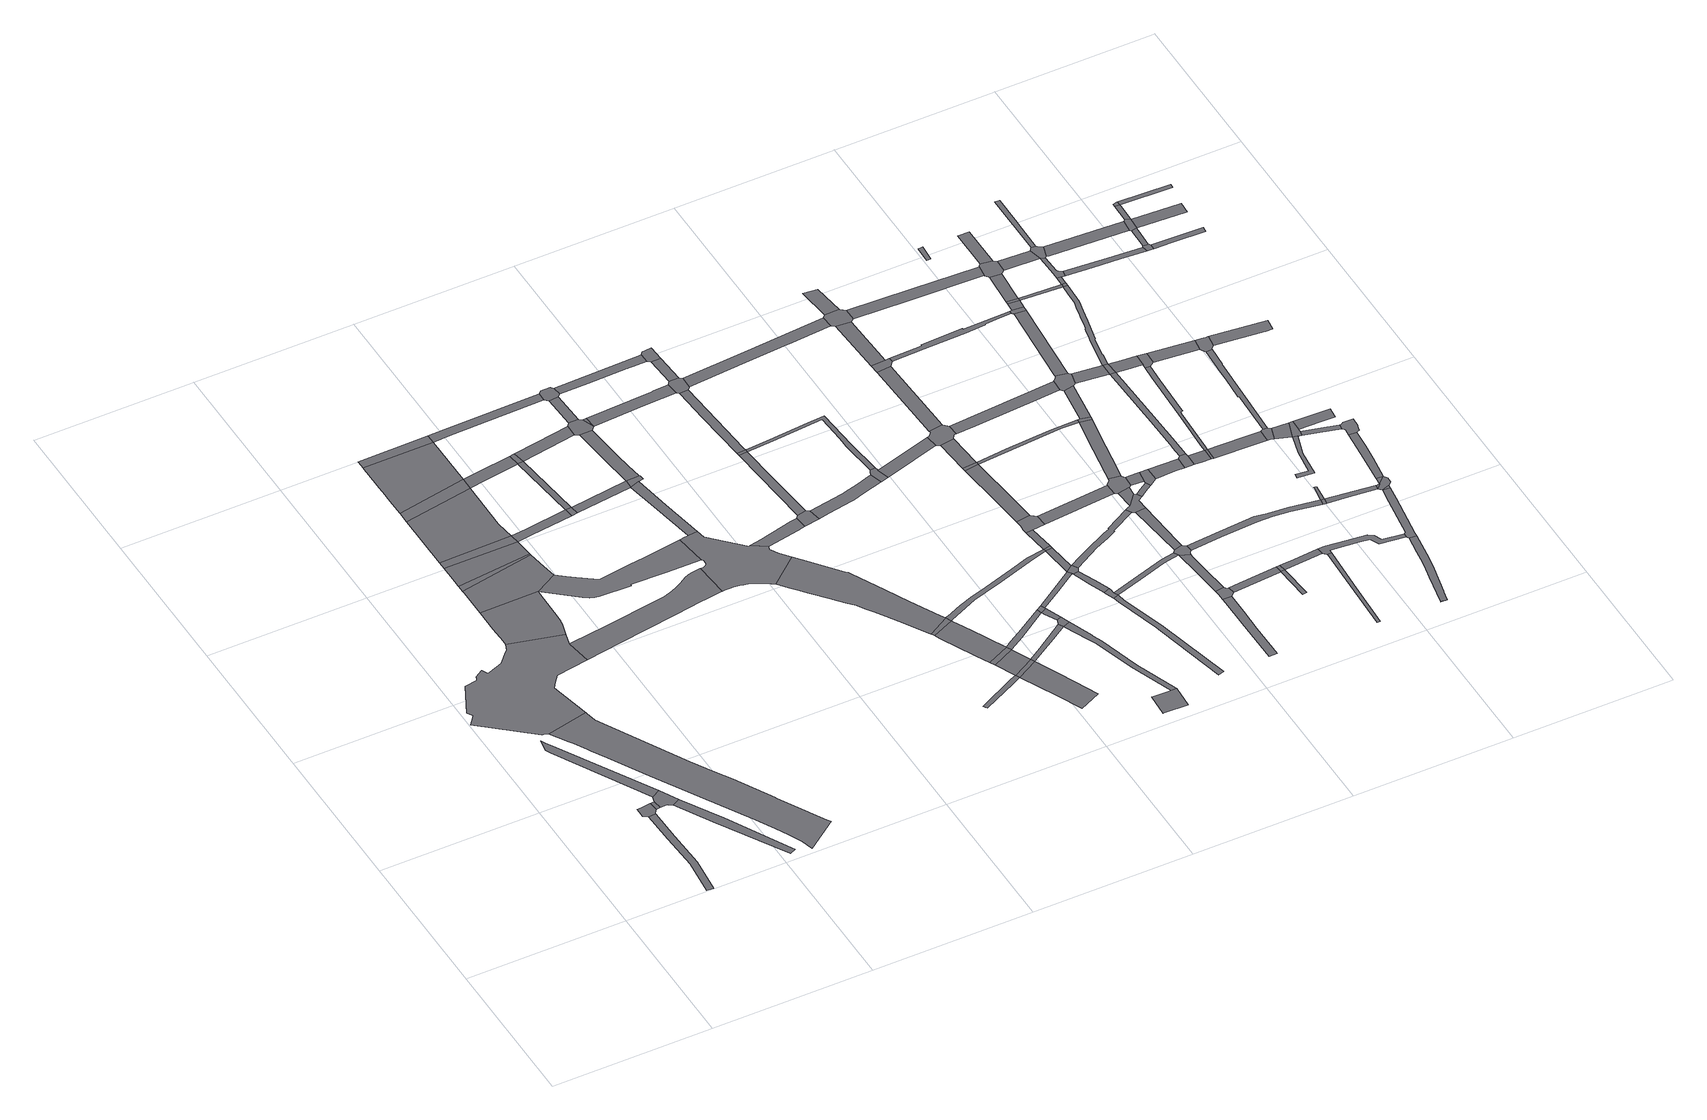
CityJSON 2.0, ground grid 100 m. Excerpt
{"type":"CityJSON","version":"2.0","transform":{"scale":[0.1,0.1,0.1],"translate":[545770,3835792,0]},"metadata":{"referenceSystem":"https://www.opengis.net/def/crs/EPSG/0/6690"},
"CityObjects":{
"road1":{"type":"Road","attributes":{"RoadStructureAttribute.sectionType":"1"},"geometry":[{"type":"MultiSurface","lod":"1","boundaries":[[[0,1,2,3,4,5,6,7]]]}]},
"road2":{"type":"Road","geometry":[{"type":"MultiSurface","lod":"1","boundaries":[[[8,9,10,11,12,13,3,2,14,15]]]}]},
"road3":{"type":"Road","attributes":{"RoadStructureAttribute.sectionType":"1"},"geometry":[{"type":"MultiSurface","lod":"1","boundaries":[[[16,8,15,17]]]}]},
"road4":{"type":"Road","attributes":{"RoadStructureAttribute.sectionType":"1"},"geometry":[{"type":"MultiSurface","lod":"1","boundaries":[[[18,19,20,21,22,23,24]]]}]},
"road5":{"type":"Road","geometry":[{"type":"MultiSurface","lod":"1","boundaries":[[[24,23,25,26,16,17,27,28,29,30,31]]]}]},
"road6":{"type":"Road","geometry":[{"type":"MultiSurface","lod":"1","boundaries":[[[32,33,34,35,36,37,38,39,40,41,42,43,44,45,46,47,48,49,50,51,52,53,54,55,56,57,58,59,60,61,62]]]}]},
"road7":{"type":"Road","attributes":{"RoadStructureAttribute.sectionType":"1"},"geometry":[{"type":"MultiSurface","lod":"1","boundaries":[[[63,31,30,64,65,66]]]}]},
"road8":{"type":"Road","attributes":{"function":"1"},"geometry":[{"type":"MultiSurface","lod":"1","boundaries":[[[67,68,69,70,71,72,73,74,75,76,54,53,77,78,79,80,81,82,83,84,85,86,87,88,89,90,91,92,93,94,95,96,97,98,99,100,101]]]}]},
"road9":{"type":"Road","attributes":{"function":"2","RoadStructureAttribute.sectionType":"1"},"geometry":[{"type":"MultiSurface","lod":"1","boundaries":[[[102,103,104,32,62,105,106,107,108,109,110,111]]]}]},
"road10":{"type":"Road","attributes":{"RoadStructureAttribute.sectionType":"1"},"geometry":[{"type":"MultiSurface","lod":"1","boundaries":[[[112,113,114,115,116,102,111,117]]]}]},
"road11":{"type":"Road","geometry":[{"type":"MultiSurface","lod":"1","boundaries":[[[118,119,114,113]]]}]},
"road12":{"type":"Road","attributes":{"function":"2","RoadStructureAttribute.sectionType":"1"},"geometry":[{"type":"MultiSurface","lod":"1","boundaries":[[[120,121,122,119,118,123,124]]]}]},
"road13":{"type":"Road","geometry":[{"type":"MultiSurface","lod":"1","boundaries":[[[125,126,120,124]]]}]},
"road14":{"type":"Road","attributes":{"function":"2","RoadStructureAttribute.sectionType":"1"},"geometry":[{"type":"MultiSurface","lod":"1","boundaries":[[[127,128,129,126,125]]]}]},
"road15":{"type":"Road","geometry":[{"type":"MultiSurface","lod":"1","boundaries":[[[130,131,129,128]]]}]},
"road16":{"type":"Road","attributes":{"function":"2","RoadStructureAttribute.sectionType":"1"},"geometry":[{"type":"MultiSurface","lod":"1","boundaries":[[[132,133,134,135,136,137,131,130,138]]]}]},
"road17":{"type":"Road","geometry":[{"type":"MultiSurface","lod":"1","boundaries":[[[139,140,132,138]]]}]},
"road18":{"type":"Road","attributes":{"RoadStructureAttribute.sectionType":"1"},"geometry":[{"type":"MultiSurface","lod":"1","boundaries":[[[141,142,143,144,145,146,147,148,149,150,151,152,153,61,60,154,155,156,157,158,159,160,161]]]}]},
"road19":{"type":"Road","attributes":{"RoadStructureAttribute.sectionType":"1"},"geometry":[{"type":"MultiSurface","lod":"1","boundaries":[[[162,163,164,125,124,165,166]]]}]},
"road20":{"type":"Road","attributes":{"RoadStructureAttribute.sectionType":"1"},"geometry":[{"type":"MultiSurface","lod":"1","boundaries":[[[167,168,169,170,171,172,173,117,111,174,175,176,177,178,179,180,181,182,183,184]]]}]},
"road21":{"type":"Road","attributes":{"RoadStructureAttribute.sectionType":"1"},"geometry":[{"type":"MultiSurface","lod":"1","boundaries":[[[185,186,130,128,187,188,189,190,191,192,193]]]}]},
"road22":{"type":"Road","geometry":[{"type":"MultiSurface","lod":"1","boundaries":[[[194,162,166,195,196]]]}]},
"road23":{"type":"Road","attributes":{"RoadStructureAttribute.sectionType":"1"},"geometry":[{"type":"MultiSurface","lod":"1","boundaries":[[[197,193,162,194]]]}]},
"road24":{"type":"Road","geometry":[{"type":"MultiSurface","lod":"1","boundaries":[[[198,185,193,197]]]}]},
"road25":{"type":"Road","attributes":{"RoadStructureAttribute.sectionType":"1"},"geometry":[{"type":"MultiSurface","lod":"1","boundaries":[[[199,200,194,196,201]]]}]},
"road26":{"type":"Road","attributes":{"RoadStructureAttribute.sectionType":"1"},"geometry":[{"type":"MultiSurface","lod":"1","boundaries":[[[202,203,139,138,204,205]]]}]},
"road27":{"type":"Road","attributes":{"RoadStructureAttribute.sectionType":"1"},"geometry":[{"type":"MultiSurface","lod":"1","boundaries":[[[206,207,198,197,208]]]}]},
"road28":{"type":"Road","attributes":{"RoadStructureAttribute.sectionType":"1"},"geometry":[{"type":"MultiSurface","lod":"1","boundaries":[[[209,210,201,211,212,213]]]}]},
"road29":{"type":"Road","geometry":[{"type":"MultiSurface","lod":"1","boundaries":[[[214,215,216,213,212,217,218,184,183,219,220,221,222,223,141,161,224,225,226,227,228,229,230,231,232,233,234,235,236,237,238,239,240,241,242,243,244,245,246]]]}]},
"road30":{"type":"Road","geometry":[{"type":"MultiSurface","lod":"1","boundaries":[[[199,201,210,247,248,249,250]]]}]},
"road31":{"type":"Road","attributes":{"RoadStructureAttribute.sectionType":"1"},"geometry":[{"type":"MultiSurface","lod":"1","boundaries":[[[251,252,199,250,253,254,255]]]}]},
"road32":{"type":"Road","geometry":[{"type":"MultiSurface","lod":"1","boundaries":[[[256,257,258,206,208,259,260,251,255,261,262,263,264]]]}]},
"road33":{"type":"Road","attributes":{"RoadStructureAttribute.sectionType":"1"},"geometry":[{"type":"MultiSurface","lod":"1","boundaries":[[[265,266,256,264]]]}]},
"road34":{"type":"Road","attributes":{"RoadStructureAttribute.sectionType":"1"},"geometry":[{"type":"MultiSurface","lod":"1","boundaries":[[[267,263,262]]]}]},
"road35":{"type":"Road","geometry":[{"type":"MultiSurface","lod":"1","boundaries":[[[268,202,205,266,265,269,270,271]]]}]},
"road36":{"type":"Road","attributes":{"RoadStructureAttribute.sectionType":"1"},"geometry":[{"type":"MultiSurface","lod":"1","boundaries":[[[272,273,274,275,276,277,278,279,241,240,280,281,282,283,284,285,286,287,288,289,290,291,292,293,294,295]]]}]},
"road37":{"type":"Road","attributes":{"RoadStructureAttribute.sectionType":"1"},"geometry":[{"type":"MultiSurface","lod":"1","boundaries":[[[296,297,298,299,300,301,302,303]]]}]},
"road38":{"type":"Road","attributes":{"RoadStructureAttribute.sectionType":"1"},"geometry":[{"type":"MultiSurface","lod":"1","boundaries":[[[304,305,306,246,245,307,308,309]]]}]},
"road39":{"type":"Road","geometry":[{"type":"MultiSurface","lod":"1","boundaries":[[[295,294,310,311]]]}]},
"road40":{"type":"Road","attributes":{"RoadStructureAttribute.sectionType":"1"},"geometry":[{"type":"MultiSurface","lod":"1","boundaries":[[[312,313,314,315,316,317,318,311,310,319,320,321,322,323,324,325]]]}]},
"road41":{"type":"Road","geometry":[{"type":"MultiSurface","lod":"1","boundaries":[[[325,324,326,327]]]}]},
"road42":{"type":"Road","attributes":{"RoadStructureAttribute.sectionType":"1"},"geometry":[{"type":"MultiSurface","lod":"1","boundaries":[[[328,329,330,327,326,331,296,332]]]}]},
"road43":{"type":"Road","attributes":{"RoadStructureAttribute.sectionType":"1"},"geometry":[{"type":"MultiSurface","lod":"1","boundaries":[[[333,334,335,267,262,336,337]]]}]},
"road44":{"type":"Road","geometry":[{"type":"MultiSurface","lod":"1","boundaries":[[[332,296,303,338]]]}]},
"road45":{"type":"Road","geometry":[{"type":"MultiSurface","lod":"1","boundaries":[[[339,340,341,304,309,342,343]]]}]},
"road46":{"type":"Road","attributes":{"RoadStructureAttribute.sectionType":"1"},"geometry":[{"type":"MultiSurface","lod":"1","boundaries":[[[344,345,338,303,346,347,348]]]}]},
"road47":{"type":"Road","attributes":{"RoadStructureAttribute.sectionType":"1"},"geometry":[{"type":"MultiSurface","lod":"1","boundaries":[[[349,270,269,350,351,352,353,354,355]]]}]},
"road48":{"type":"Road","attributes":{"RoadStructureAttribute.sectionType":"1"},"geometry":[{"type":"MultiSurface","lod":"1","boundaries":[[[356,357,358,359,341,340]]]}]},
"road49":{"type":"Road","geometry":[{"type":"MultiSurface","lod":"1","boundaries":[[[360,361,359,358]]]}]},
"road50":{"type":"Road","attributes":{"RoadStructureAttribute.sectionType":"1"},"geometry":[{"type":"MultiSurface","lod":"1","boundaries":[[[362,363,364,365,366,361,360]]]}]},
"road51":{"type":"Road","attributes":{"RoadStructureAttribute.sectionType":"1"},"geometry":[{"type":"MultiSurface","lod":"1","boundaries":[[[367,368,369,325,327,370,371,372]]]}]},
"road52":{"type":"Road","attributes":{"RoadStructureAttribute.sectionType":"1"},"geometry":[{"type":"MultiSurface","lod":"1","boundaries":[[[373,374,332,338,375,376,377,378]]]}]},
"road53":{"type":"Road","geometry":[{"type":"MultiSurface","lod":"1","boundaries":[[[379,380,381,382,333,337,383,365,364,384,385,386,387]]]}]},
"road54":{"type":"Road","attributes":{"RoadStructureAttribute.sectionType":"1"},"geometry":[{"type":"MultiSurface","lod":"1","boundaries":[[[388,389,390,391,392,343,342,393,394,395,396,397]]]}]},
"road55":{"type":"Road","attributes":{"RoadStructureAttribute.sectionType":"1"},"geometry":[{"type":"MultiSurface","lod":"1","boundaries":[[[398,399,382,381]]]}]},
"road56":{"type":"Road","geometry":[{"type":"MultiSurface","lod":"1","boundaries":[[[400,401,349,355,399,398]]]}]},
"road57":{"type":"Road","attributes":{"RoadStructureAttribute.sectionType":"1"},"geometry":[{"type":"MultiSurface","lod":"1","boundaries":[[[402,403,404,405,406,407,408,409,295,311,410,411,412,413,414,415,416]]]}]},
"road58":{"type":"Road","geometry":[{"type":"MultiSurface","lod":"1","boundaries":[[[417,418,419,420,421,422,423,424]]]}]},
"road59":{"type":"Road","attributes":{"RoadStructureAttribute.sectionType":"1"},"geometry":[{"type":"MultiSurface","lod":"1","boundaries":[[[425,426,427,428,360,358,429,430,431,432,433,434]]]}]},
"road60":{"type":"Road","geometry":[{"type":"MultiSurface","lod":"1","boundaries":[[[435,367,372,436,437]]]}]},
"road61":{"type":"Road","attributes":{"RoadStructureAttribute.sectionType":"1"},"geometry":[{"type":"MultiSurface","lod":"1","boundaries":[[[438,436,372,439,440,441,442]]]}]},
"road62":{"type":"Road","geometry":[{"type":"MultiSurface","lod":"1","boundaries":[[[443,442,441,444,445,373,378,446]]]}]},
"road63":{"type":"Road","attributes":{"RoadStructureAttribute.sectionType":"1"},"geometry":[{"type":"MultiSurface","lod":"1","boundaries":[[[447,448,449,450,451,452,446,378,453,454,455,456,424,423]]]}]},
"road64":{"type":"Road","geometry":[{"type":"MultiSurface","lod":"1","boundaries":[[[457,434,433,458,388,397,459,460]]]}]},
"road65":{"type":"Road","attributes":{"RoadStructureAttribute.sectionType":"1"},"geometry":[{"type":"MultiSurface","lod":"1","boundaries":[[[461,462,435,437,463,464]]]}]},
"road66":{"type":"Road","attributes":{"RoadStructureAttribute.sectionType":"1"},"geometry":[{"type":"MultiSurface","lod":"1","boundaries":[[[465,466,467,468,469,470,471,472,473]]]}]},
"road67":{"type":"Road","geometry":[{"type":"MultiSurface","lod":"1","boundaries":[[[474,475,476,461,464,477,478,479,480,481,482,483]]]}]},
"road68":{"type":"Road","attributes":{"RoadStructureAttribute.sectionType":"1"},"geometry":[{"type":"MultiSurface","lod":"1","boundaries":[[[484,480,479,485,486,487,488,489]]]}]},
"road69":{"type":"Road","attributes":{"RoadStructureAttribute.sectionType":"1"},"geometry":[{"type":"MultiSurface","lod":"1","boundaries":[[[490,491,492,460,459,493,494]]]}]},
"road70":{"type":"Road","attributes":{"RoadStructureAttribute.sectionType":"1"},"geometry":[{"type":"MultiSurface","lod":"1","boundaries":[[[495,416,496,476,475]]]}]},
"road71":{"type":"Road","geometry":[{"type":"MultiSurface","lod":"1","boundaries":[[[497,498,489,488,499,468,467,500]]]}]},
"road72":{"type":"Road","geometry":[{"type":"MultiSurface","lod":"1","boundaries":[[[501,402,416,495]]]}]},
"road73":{"type":"Road","attributes":{"RoadStructureAttribute.sectionType":"1"},"geometry":[{"type":"MultiSurface","lod":"1","boundaries":[[[502,503,387,386,504,505,506,507]]]}]},
"road74":{"type":"Road","attributes":{"RoadStructureAttribute.sectionType":"1"},"geometry":[{"type":"MultiSurface","lod":"1","boundaries":[[[508,509,510,402,501]]]}]},
"road75":{"type":"Road","geometry":[{"type":"MultiSurface","lod":"1","boundaries":[[[511,512,513,514,515,516,517,518,509,508,519,520]]]}]},
"road76":{"type":"Road","attributes":{"RoadStructureAttribute.sectionType":"1"},"geometry":[{"type":"MultiSurface","lod":"1","boundaries":[[[521,522,523,524,525,526,514,513]]]}]},
"road77":{"type":"Road","geometry":[{"type":"MultiSurface","lod":"1","boundaries":[[[527,528,525,524]]]}]},
"road78":{"type":"Road","attributes":{"RoadStructureAttribute.sectionType":"1"},"geometry":[{"type":"MultiSurface","lod":"1","boundaries":[[[529,530,531,528,527]]]}]},
"road79":{"type":"Road","attributes":{"RoadStructureAttribute.sectionType":"1"},"geometry":[{"type":"MultiSurface","lod":"1","boundaries":[[[532,533,534,500,467,535,536,537]]]}]},
"road80":{"type":"Road","geometry":[{"type":"MultiSurface","lod":"1","boundaries":[[[538,539,540,541,542,543,544,545,490,494,546,547,548,531,530,549,550,551,552]]]}]},
"road81":{"type":"Road","attributes":{"RoadStructureAttribute.sectionType":"1"},"geometry":[{"type":"MultiSurface","lod":"1","boundaries":[[[553,554,555,556,557,558,559,560,561,474,483,562,563,564,565,566,567,568,569]]]}]},
"road82":{"type":"Road","attributes":{"RoadStructureAttribute.sectionType":"1"},"geometry":[{"type":"MultiSurface","lod":"1","boundaries":[[[570,571,542,541]]]}]},
"road83":{"type":"Road","attributes":{"RoadStructureAttribute.sectionType":"1"},"geometry":[{"type":"MultiSurface","lod":"1","boundaries":[[[572,573,574,575,576,577,578,579]]]}]},
"road84":{"type":"Road","attributes":{"RoadStructureAttribute.sectionType":"1"},"geometry":[{"type":"MultiSurface","lod":"1","boundaries":[[[580,520,519,581]]]}]},
"road85":{"type":"Road","geometry":[{"type":"MultiSurface","lod":"1","boundaries":[[[582,583,584,585,571,570,586,587]]]}]},
"road86":{"type":"Road","geometry":[{"type":"MultiSurface","lod":"1","boundaries":[[[588,589,590,591,592,593,594,572,579,595,596]]]}]},
"road87":{"type":"Road","attributes":{"RoadStructureAttribute.sectionType":"1"},"geometry":[{"type":"MultiSurface","lod":"1","boundaries":[[[597,585,584,598]]]}]},
"road88":{"type":"Road","attributes":{"RoadStructureAttribute.sectionType":"1"},"geometry":[{"type":"MultiSurface","lod":"1","boundaries":[[[599,600,593,592,601,602,603,604]]]}]},
"road89":{"type":"Road","geometry":[{"type":"MultiSurface","lod":"1","boundaries":[[[605,606,532,537,599,604,607,608,609,610,611]]]}]},
"road90":{"type":"Road","geometry":[{"type":"MultiSurface","lod":"1","boundaries":[[[612,613,502,507,597,598,614,615]]]}]},
"road91":{"type":"Road","attributes":{"RoadStructureAttribute.sectionType":"1"},"geometry":[{"type":"MultiSurface","lod":"1","boundaries":[[[616,617,618,527,524,619,620]]]}]},
"road92":{"type":"Road","attributes":{"RoadStructureAttribute.sectionType":"1"},"geometry":[{"type":"MultiSurface","lod":"1","boundaries":[[[621,622,623,606,605]]]}]},
"road93":{"type":"Road","attributes":{"RoadStructureAttribute.sectionType":"1"},"geometry":[{"type":"MultiSurface","lod":"1","boundaries":[[[624,613,612,625]]]}]},
"road94":{"type":"Road","geometry":[{"type":"MultiSurface","lod":"1","boundaries":[[[626,627,628,629,630,631,553,569,632,623,622,633,634,635,636,637]]]}]},
"road95":{"type":"Road","attributes":{"RoadStructureAttribute.sectionType":"1"},"geometry":[{"type":"MultiSurface","lod":"1","boundaries":[[[638,639,629,628]]]}]},
"road96":{"type":"Road","attributes":{"RoadStructureAttribute.sectionType":"1"},"geometry":[{"type":"MultiSurface","lod":"1","boundaries":[[[640,641,596,595,642,643]]]}]},
"road97":{"type":"Road","geometry":[{"type":"MultiSurface","lod":"1","boundaries":[[[644,645,646,647,580,581,648,649,639,638,650,651,652,653,654,655]]]}]},
"road98":{"type":"Road","attributes":{"RoadStructureAttribute.sectionType":"1"},"geometry":[{"type":"MultiSurface","lod":"1","boundaries":[[[656,552,551,657,658,659,660]]]}]},
"road99":{"type":"Road","attributes":{"RoadStructureAttribute.sectionType":"1"},"geometry":[{"type":"MultiSurface","lod":"1","boundaries":[[[661,662,637,636,663,664]]]}]},
"road100":{"type":"Road","attributes":{"RoadStructureAttribute.sectionType":"1"},"geometry":[{"type":"MultiSurface","lod":"1","boundaries":[[[665,652,651,666,667,668]]]}]},
"road101":{"type":"Road","geometry":[{"type":"MultiSurface","lod":"1","boundaries":[[[669,670,671,672,643]]]}]},
"road102":{"type":"Road","attributes":{"RoadStructureAttribute.sectionType":"1"},"geometry":[{"type":"MultiSurface","lod":"1","boundaries":[[[620,673,674,675,676,644,655,677,678,679]]]}]},
"road103":{"type":"Road","geometry":[{"type":"MultiSurface","lod":"1","boundaries":[[[680,640,643,672]]]}]},
"road104":{"type":"Road","geometry":[{"type":"MultiSurface","lod":"1","boundaries":[[[668,667,661,664,681,682]]]}]},
"road105":{"type":"Road","attributes":{"RoadStructureAttribute.sectionType":"1"},"geometry":[{"type":"MultiSurface","lod":"1","boundaries":[[[683,684,685,686,687,582,587,688,689,690,691,692,693,694,695]]]}]},
"road106":{"type":"Road","geometry":[{"type":"MultiSurface","lod":"1","boundaries":[[[616,620,679,696,697]]]}]},
"road107":{"type":"Road","geometry":[{"type":"MultiSurface","lod":"1","boundaries":[[[698,699,700,701,680,672,702,703]]]}]},
"road108":{"type":"Road","attributes":{"RoadStructureAttribute.sectionType":"1"},"geometry":[{"type":"MultiSurface","lod":"1","boundaries":[[[682,681,704,705,706]]]}]},
"road109":{"type":"Road","attributes":{"RoadStructureAttribute.sectionType":"1"},"geometry":[{"type":"MultiSurface","lod":"1","boundaries":[[[707,708,709,710,711,611,610,712,713,714,715,716,717,718]]]}]},
"road110":{"type":"Road","attributes":{"RoadStructureAttribute.sectionType":"1"},"geometry":[{"type":"MultiSurface","lod":"1","boundaries":[[[719,720,721,697,696]]]}]},
"road111":{"type":"Road","attributes":{"RoadStructureAttribute.sectionType":"1"},"geometry":[{"type":"MultiSurface","lod":"1","boundaries":[[[722,723,724,725,726,727,728]]]}]},
"road112":{"type":"Road","attributes":{"RoadStructureAttribute.sectionType":"1"},"geometry":[{"type":"MultiSurface","lod":"1","boundaries":[[[729,615,614,730,731,732]]]}]},
"road113":{"type":"Road","geometry":[{"type":"MultiSurface","lod":"1","boundaries":[[[733,734,735,736,737,738,739,740,741,742,656,660,743,744,721,720,745,746,747,748,749,750]]]}]},
"road114":{"type":"Road","geometry":[{"type":"MultiSurface","lod":"1","boundaries":[[[751,752,706,705,753,754,755,756]]]}]},
"road115":{"type":"Road","attributes":{"RoadStructureAttribute.sectionType":"1"},"geometry":[{"type":"MultiSurface","lod":"1","boundaries":[[[757,758,759,754,753,760,761,762]]]}]},
"road116":{"type":"Road","attributes":{"RoadStructureAttribute.sectionType":"1"},"geometry":[{"type":"MultiSurface","lod":"1","boundaries":[[[763,764,733,750,765]]]}]},
"road117":{"type":"Road","attributes":{"RoadStructureAttribute.sectionType":"1"},"geometry":[{"type":"MultiSurface","lod":"1","boundaries":[[[766,767,768,769,770,751,756,771,772,773]]]}]},
"road118":{"type":"Road","attributes":{"RoadStructureAttribute.sectionType":"1"},"geometry":[{"type":"MultiSurface","lod":"1","boundaries":[[[748,747,774,766,775]]]}]},
"road119":{"type":"Road","geometry":[{"type":"MultiSurface","lod":"1","boundaries":[[[762,761,776,777]]]}]},
"road120":{"type":"Road","geometry":[{"type":"MultiSurface","lod":"1","boundaries":[[[778,779,780,781]]]}]},
"road121":{"type":"Road","attributes":{"RoadStructureAttribute.sectionType":"1"},"geometry":[{"type":"MultiSurface","lod":"1","boundaries":[[[782,783,784]]]}]},
"road122":{"type":"Road","attributes":{"RoadStructureAttribute.sectionType":"1"},"geometry":[{"type":"MultiSurface","lod":"1","boundaries":[[[785,786,787,788,789,790,791,698,703,722,728,792,793,794,795,796,797,798,799]]]}]},
"road123":{"type":"Road","geometry":[{"type":"MultiSurface","lod":"1","boundaries":[[[800,695,694,801,763,765,802]]]}]},
"road124":{"type":"Road","geometry":[{"type":"MultiSurface","lod":"1","boundaries":[[[803,775,766,773,804]]]}]},
"road125":{"type":"Road","attributes":{"RoadStructureAttribute.sectionType":"1"},"geometry":[{"type":"MultiSurface","lod":"1","boundaries":[[[805,806,800,802,807]]]}]},
"road126":{"type":"Road","geometry":[{"type":"MultiSurface","lod":"1","boundaries":[[[808,805,807,809]]]}]},
"road127":{"type":"Road","attributes":{"RoadStructureAttribute.sectionType":"1"},"geometry":[{"type":"MultiSurface","lod":"1","boundaries":[[[810,811,812,813,762,777,814,815,816,817,818,819,820]]]}]},
"road128":{"type":"Road","attributes":{"RoadStructureAttribute.sectionType":"1"},"geometry":[{"type":"MultiSurface","lod":"1","boundaries":[[[777,776,821,822,823,824,825,826,827]]]}]},
"road129":{"type":"Road","attributes":{"RoadStructureAttribute.sectionType":"1"},"geometry":[{"type":"MultiSurface","lod":"1","boundaries":[[[828,808,809,829,830]]]}]},
"road130":{"type":"Road","geometry":[{"type":"MultiSurface","lod":"1","boundaries":[[[718,717,831,832]]]}]},
"road131":{"type":"Road","attributes":{"RoadStructureAttribute.sectionType":"1"},"geometry":[{"type":"MultiSurface","lod":"1","boundaries":[[[833,834,835,836,837,838,839,840,782,784,841,842,843,844,845]]]}]},
"road132":{"type":"Road","attributes":{"RoadStructureAttribute.sectionType":"1"},"geometry":[{"type":"MultiSurface","lod":"1","boundaries":[[[846,847,804,773,848,849,850,851,852]]]}]},
"road133":{"type":"Road","geometry":[{"type":"MultiSurface","lod":"1","boundaries":[[[853,854,855,856,718,832]]]}]},
"road134":{"type":"Road","geometry":[{"type":"MultiSurface","lod":"1","boundaries":[[[857,858,859,732,731,860,861,828,830,862,863,864,865,866,867]]]}]},
"road135":{"type":"Road","attributes":{"RoadStructureAttribute.sectionType":"1"},"geometry":[{"type":"MultiSurface","lod":"1","boundaries":[[[868,869,870,871,872,873,874,875,876,877,878,879,880,881,882,803,804,883,884,885,886,887,888,889,890,891,892]]]}]},
"road136":{"type":"Road","attributes":{"RoadStructureAttribute.sectionType":"1"},"geometry":[{"type":"MultiSurface","lod":"1","boundaries":[[[809,807,868,893]]]}]},
"road137":{"type":"Road","attributes":{"RoadStructureAttribute.sectionType":"1"},"geometry":[{"type":"MultiSurface","lod":"1","boundaries":[[[894,857,867,895]]]}]},
"road138":{"type":"Road","geometry":[{"type":"MultiSurface","lod":"1","boundaries":[[[852,851,810,820,896,897,898]]]}]},
"road139":{"type":"Road","attributes":{"RoadStructureAttribute.sectionType":"1"},"geometry":[{"type":"MultiSurface","lod":"1","boundaries":[[[832,831,899,900,901]]]}]},
"road140":{"type":"Road","attributes":{"RoadStructureAttribute.sectionType":"1"},"geometry":[{"type":"MultiSurface","lod":"1","boundaries":[[[902,903,904,905,906,907,908,909,910]]]}]},
"road141":{"type":"Road","geometry":[{"type":"MultiSurface","lod":"1","boundaries":[[[911,912,823,822,913,914,915,916,917]]]}]},
"road142":{"type":"Road","attributes":{"RoadStructureAttribute.sectionType":"1"},"geometry":[{"type":"MultiSurface","lod":"1","boundaries":[[[918,864,863,919,920,921]]]}]},
"road143":{"type":"Road","geometry":[{"type":"MultiSurface","lod":"1","boundaries":[[[922,923,924,925,799,798,926,833,845,927,928,929]]]}]},
"road144":{"type":"Road","attributes":{"RoadStructureAttribute.sectionType":"1"},"geometry":[{"type":"MultiSurface","lod":"1","boundaries":[[[915,914,930,931]]]}]},
"road145":{"type":"Road","geometry":[{"type":"MultiSurface","lod":"1","boundaries":[[[893,868,892,932]]]}]},
"road146":{"type":"Road","geometry":[{"type":"MultiSurface","lod":"1","boundaries":[[[933,893,932,934]]]}]},
"road147":{"type":"Road","attributes":{"RoadStructureAttribute.sectionType":"1"},"geometry":[{"type":"MultiSurface","lod":"1","boundaries":[[[898,897,935,936]]]}]},
"road148":{"type":"Road","geometry":[{"type":"MultiSurface","lod":"1","boundaries":[[[937,931,930,902,910,938,939,940,941,942,943]]]}]},
"road149":{"type":"Road","attributes":{"RoadStructureAttribute.sectionType":"1"},"geometry":[{"type":"MultiSurface","lod":"1","boundaries":[[[944,945,901,900,946]]]}]},
"road150":{"type":"Road","attributes":{"RoadStructureAttribute.sectionType":"1"},"geometry":[{"type":"MultiSurface","lod":"1","boundaries":[[[920,947,948,949,933,934,950,951,952,953,954,955]]]}]},
"road151":{"type":"Road","attributes":{"RoadStructureAttribute.sectionType":"1"},"geometry":[{"type":"MultiSurface","lod":"1","boundaries":[[[956,957,958,959,960,961,962,911,917,963,964,965,966]]]}]},
"road152":{"type":"Road","attributes":{"RoadStructureAttribute.sectionType":"1"},"geometry":[{"type":"MultiSurface","lod":"1","boundaries":[[[967,922,929]]]}]},
"road153":{"type":"Road","geometry":[{"type":"MultiSurface","lod":"1","boundaries":[[[968,946,900,969,922,967,970,971]]]}]},
"road154":{"type":"Road","geometry":[{"type":"MultiSurface","lod":"1","boundaries":[[[972,921,920,955,973,974,975,976,977,978]]]}]},
"road155":{"type":"Road","attributes":{"RoadStructureAttribute.sectionType":"1"},"geometry":[{"type":"MultiSurface","lod":"1","boundaries":[[[979,946,968]]]}]},
"road156":{"type":"Road","attributes":{"RoadStructureAttribute.sectionType":"1"},"geometry":[{"type":"MultiSurface","lod":"1","boundaries":[[[980,940,939,981,982,983]]]}]},
"road157":{"type":"Road","attributes":{"RoadStructureAttribute.sectionType":"1"},"geometry":[{"type":"MultiSurface","lod":"1","boundaries":[[[984,972,978,985,986,987]]]}]},
"road158":{"type":"Road","attributes":{"RoadStructureAttribute.sectionType":"1"},"geometry":[{"type":"MultiSurface","lod":"1","boundaries":[[[988,989,979,968,990,991,992]]]}]},
"road159":{"type":"Road","attributes":{"RoadStructureAttribute.sectionType":"1"},"geometry":[{"type":"MultiSurface","lod":"1","boundaries":[[[943,942,993,994,995]]]}]},
"road160":{"type":"Road","geometry":[{"type":"MultiSurface","lod":"1","boundaries":[[[996,997,936,935,956,966,998,999,1000,1001]]]}]},
"road161":{"type":"Road","geometry":[{"type":"MultiSurface","lod":"1","boundaries":[[[1002,1003,1004,1005,1006,983,982,1007,1008,1009,988,992,1010,1011,1012,1013,1014,1015]]]}]},
"road162":{"type":"Road","attributes":{"RoadStructureAttribute.sectionType":"1"},"geometry":[{"type":"MultiSurface","lod":"1","boundaries":[[[1016,951,950,1017,1018,1019,1020]]]}]},
"road163":{"type":"Road","attributes":{"RoadStructureAttribute.sectionType":"1"},"geometry":[{"type":"MultiSurface","lod":"1","boundaries":[[[975,974,1021,1022,1023]]]}]},
"road164":{"type":"Road","attributes":{"RoadStructureAttribute.sectionType":"1"},"geometry":[{"type":"MultiSurface","lod":"1","boundaries":[[[1001,1000,1024,1025,1026,1027,1028]]]}]},
"road165":{"type":"Road","geometry":[{"type":"MultiSurface","lod":"1","boundaries":[[[1029,1030,1020,1019,1031,1032,1033,1034,1035,1036]]]}]},
"road166":{"type":"Road","attributes":{"RoadStructureAttribute.sectionType":"1"},"geometry":[{"type":"MultiSurface","lod":"1","boundaries":[[[1037,1038,1039,1040,1029,1036]]]}]},
"road167":{"type":"Road","geometry":[{"type":"MultiSurface","lod":"1","boundaries":[[[1041,1042,1023,1022,1043,1040,1039,1044]]]}]},
"road168":{"type":"Road","attributes":{"RoadStructureAttribute.sectionType":"1"},"geometry":[{"type":"MultiSurface","lod":"1","boundaries":[[[1045,1041,1044,1046,1047,1048]]]}]},
"road169":{"type":"Road","geometry":[{"type":"MultiSurface","lod":"1","boundaries":[[[1049,1050,1045,1048]]]}]},
"road170":{"type":"Road","attributes":{"RoadStructureAttribute.sectionType":"1"},"geometry":[{"type":"MultiSurface","lod":"1","boundaries":[[[1033,1032,1051,1052,1053]]]}]},
"road171":{"type":"Road","attributes":{"RoadStructureAttribute.sectionType":"1"},"geometry":[{"type":"MultiSurface","lod":"1","boundaries":[[[1044,1039,1054,1055]]]}]},
"road172":{"type":"Road","attributes":{"RoadStructureAttribute.sectionType":"1"},"geometry":[{"type":"MultiSurface","lod":"1","boundaries":[[[1049,1048,1056,1057]]]}]}
},
"vertices":[
[572,237,0],[562,479,0],[558,692,0],[513,689,0],[520,479,0],[530,239,0],[506,6,0],[550,2,0],
[572,779,0],[511,773,0],[487,771,0],[485,708,0],[502,697,0],[510,691,0],[558,694,0],[577,722,0],
[599,782,0],[604,724,0],
[332,1430,0],[297,1492,0],[284,1515,0],[273,1434,0],[288,1405,0],[609,820,0],[663,850,0],
[606,807,0],[603,798,0],[646,727,0],[650,727,0],[654,724,0],[677,708,0],[727,736,0],
[492,2303,0],[474,2259,0],[448,2233,0],[396,2178,0],[295,2139,0],[286,2154,0],[274,2175,0],[224,2146,0],[217,2130,0],[211,2118,0],[140,2106,0],[134,2105,0],[132,2104,0],[36,1912,0],[55,1878,0],[58,1873,0],[10,1815,0],[317,1557,0],[335,1552,0],[350,1547,0],[352,1547,0],[353,1546,0],[613,1602,0],[610,1615,0],[557,1862,0],[558,1863,0],[583,1897,0],[619,1944,0],[826,1977,0],[801,2139,0],[821,2216,0],
[872,482,0],[805,481,0],[1057,52,0],[1095,73,0],
[1361,199,0],[1247,406,0],[1204,485,0],[1199,496,0],[1065,740,0],[1007,839,0],[924,983,0],[629,1525,0],[624,1550,0],[615,1589,0],[421,1434,0],[434,1411,0],[479,1331,0],[489,1314,0],[542,1218,0],[678,980,0],[840,695,0],[1019,385,0],[1069,294,0],[1080,273,0],[1123,191,0],[1146,140,0],[1153,123,0],[1154,121,0],[1157,114,0],[1164,95,0],[1166,88,0],[1170,73,0],[1171,69,0],[1171,68,0],[1172,66,0],[1174,60,0],[1175,55,0],[1181,32,0],[1378,177,0],
[490,2596,0],[491,2443,0],[491,2332,0],[841,2291,0],[845,2309,0],[845,2312,0],[849,2327,0],[850,2363,0],[853,2573,0],[854,2597,0],
[978,2764,0],[960,2880,0],[490,2797,0],[490,2780,0],[490,2689,0],[993,2677,0],
[959,2888,0],[489,2843,0],
[489,3007,0],[489,2886,0],[489,2846,0],[948,2997,0],[947,3008,0],
[939,3066,0],[489,3058,0],
[923,3189,0],[925,3518,0],[488,3441,0],
[927,3598,0],[489,3520,0],
[487,3943,0],[487,3932,0],[488,3728,0],[488,3721,0],[488,3657,0],[488,3638,0],[925,3946,0],
[924,4006,0],[486,4000,0],
[1726,2340,0],[1681,2335,0],[1649,2327,0],[1619,2314,0],[1599,2302,0],[1572,2284,0],[1564,2280,0],[1542,2268,0],[1504,2251,0],[1447,2230,0],[1386,2222,0],[1050,2174,0],[821,2142,0],[1052,2013,0],[1417,2070,0],[1539,2089,0],[1589,2097,0],[1654,2107,0],[1695,2112,0],[1728,2117,0],[1743,2118,0],
[1303,3113,0],[1302,3113,0],[1041,3078,0],[1042,3020,0],[1311,3055,0],
[1523,2569,0],[1438,2557,0],[1421,2555,0],[1199,2523,0],[1197,2525,0],[1090,2603,0],[1046,2636,0],[869,2585,0],[1048,2440,0],[1055,2434,0],[1078,2419,0],[1103,2407,0],[1128,2402,0],[1326,2394,0],[1328,2406,0],[1547,2402,0],[1765,2398,0],[1737,2599,0],
[1241,3645,0],[1036,3615,0],[930,3519,0],[932,3520,0],[1037,3536,0],[1178,3558,0],[1180,3558,0],[1239,3568,0],[1250,3569,0],
[1341,3117,0],[1323,3057,0],[1348,3060,0],
[1287,3574,0],
[1273,3650,0],
[1708,3164,0],[1343,3117,0],[1707,3106,0],
[1625,4017,0],[1032,4007,0],[1033,3949,0],[1625,3960,0],
[1637,3709,0],[1425,3675,0],[1638,3631,0],
[1807,2887,0],[1766,3127,0],[1743,2903,0],[1797,2608,0],[1856,2613,0],
[2050,2373,0],[2001,2422,0],[1866,2559,0],[1786,2606,0],[1777,2605,0],[1775,2391,0],[1776,2371,0],[1773,2356,0],[1766,2348,0],[1749,2340,0],[1765,2120,0],[1792,2120,0],[1826,2118,0],[1827,2118,0],[1851,2114,0],[1875,2109,0],[1898,2103,0],[1920,2095,0],[1945,2084,0],[1954,2080,0],[1965,2074,0],[1978,2067,0],[1992,2059,0],[2008,2048,0],[2012,2045,0],[2024,2036,0],[2030,2031,0],[2214,2184,0],[2160,2249,0],[2146,2275,0],[2135,2296,0],[2143,2320,0],[2058,2375,0],
[1775,3129,0],[1798,3132,0],[1795,3163,0],[1790,3164,0],
[1662,3615,0],[1686,3382,0],[1777,3273,0],[1765,3370,0],[1739,3615,0],
[1657,3730,0],[1646,3719,0],[1639,3711,0],[1640,3630,0],[1660,3616,0],[1741,3616,0],[1762,3639,0],[1736,3716,0],[1715,3730,0],
[1706,3944,0],[1647,3941,0],
[1758,3718,0],
[1645,4033,0],[1725,3961,0],[1718,4020,0],[1703,4034,0],
[2703,1377,0],[2611,1559,0],[2536,1709,0],[2432,1913,0],[2426,1924,0],[2413,1940,0],[2348,2021,0],[2269,2118,0],[2083,1968,0],[2112,1933,0],[2160,1876,0],[2234,1787,0],[2260,1757,0],[2304,1706,0],[2339,1665,0],[2369,1620,0],[2400,1572,0],[2427,1530,0],[2461,1476,0],[2504,1405,0],[2567,1303,0],[2589,1269,0],[2590,1268,0],[2721,1343,0],
[2837,749,0],[2802,734,0],[2560,609,0],[2565,600,0],[2567,597,0],[2574,585,0],[2791,692,0],[2850,723,0],
[2388,2450,0],[2347,2441,0],[2135,2392,0],[2150,2321,0],[2348,2359,0],[2395,2368,0],
[2600,1246,0],[2737,1307,0],
[2900,976,0],[2887,1002,0],[2856,1067,0],[2833,1118,0],[2773,1236,0],[2740,1301,0],[2738,1305,0],[2600,1245,0],[2604,1235,0],[2615,1206,0],[2716,1000,0],[2746,942,0],[2762,909,0],[2901,975,0],
[2777,876,0],[2918,943,0],
[2970,825,0],[2969,828,0],[2916,941,0],[2835,754,0],[2972,822,0],
[2285,3745,0],[2196,3742,0],[2178,3739,0],[2098,3658,0],[2293,3668,0],
[2982,797,0],
[2472,2472,0],[2460,2479,0],[2403,2467,0],[2495,2387,0],[2480,2467,0],
[3096,553,0],[3051,649,0],[2959,489,0],[3030,336,0],[3166,400,0],
[2270,4032,0],[1903,3964,0],[2150,3969,0],[2152,3969,0],[2168,3969,0],[2189,3969,0],[2273,3970,0],
[2429,2812,0],[2408,3045,0],[2407,3055,0],[2354,3051,0],
[2406,3075,0],[2352,3071,0],
[2404,3095,0],[2391,3270,0],[2364,3657,0],[2307,3654,0],[2323,3423,0],
[3195,1162,0],[3043,1064,0],[2945,1003,0],[3011,1003,0],[3198,1128,0],[3203,1132,0],
[3241,1003,0],[3059,880,0],[2984,798,0],[3108,877,0],[3157,908,0],[3259,973,0],
[2379,3754,0],[2373,3759,0],[2362,3768,0],[2303,3766,0],[2296,3664,0],[2376,3672,0],[2378,3674,0],[2379,3675,0],[2381,3752,0],
[2915,2567,0],[2812,2537,0],[2724,2512,0],[2704,2506,0],[2481,2466,0],[2567,2401,0],[2725,2430,0],[2739,2433,0],[2813,2454,0],[2938,2491,0],
[2351,3956,0],[2291,3953,0],
[2346,4053,0],[2287,4050,0],
[3461,1582,0],[3349,1561,0],[3226,1521,0],[3036,1460,0],[2921,1426,0],[2841,1394,0],[2738,1351,0],[2735,1350,0],[2750,1313,0],[2932,1397,0],[3015,1422,0],[3104,1449,0],[3222,1487,0],[3349,1529,0],[3465,1564,0],
[3525,233,0],[3414,237,0],[3411,237,0],[3403,90,0],[3408,92,0],[3558,86,0],[3564,232,0],[3529,233,0],
[2938,2840,0],[2918,3114,0],[2811,3106,0],[2566,3088,0],[2576,3069,0],[2896,3094,0],[2905,2912,0],[2908,2837,0],[2931,2605,0],[2964,2608,0],
[3226,1181,0],[3243,1152,0],[3241,1158,0],
[3259,1111,0],[3206,1127,0],[3215,1110,0],[3253,1038,0],[3282,1049,0],
[3300,1000,0],[3251,1031,0],[3243,1007,0],[3303,993,0],
[3563,234,0],[3562,238,0],[3464,508,0],[3386,772,0],[3364,831,0],[3361,840,0],[3263,964,0],[3324,825,0],[3349,767,0],[3429,508,0],
[2967,2589,0],[2927,2596,0],[2990,2506,0],[2967,2583,0],
[3488,1356,0],[3316,1240,0],[3368,1242,0],[3505,1333,0],
[3739,714,0],[3654,1010,0],[3644,1059,0],[3611,1043,0],[3620,1009,0],[3702,724,0],[3710,690,0],[3821,222,0],[3857,233,0],
[3534,1392,0],[3531,1390,0],[3488,1358,0],[3506,1330,0],[3507,1328,0],[3508,1327,0],[3544,1333,0],[3545,1336,0],[3548,1341,0],[3556,1359,0],
[3586,1228,0],[3545,1224,0],[3549,1214,0],[3579,1130,0],[3586,1112,0],[3627,1127,0],
[3334,2689,0],[3073,2614,0],[2976,2586,0],[3023,2516,0],[3343,2611,0],
[3508,1570,0],[3466,1553,0],
[3630,1104,0],[3630,1107,0],[3591,1097,0],[3633,1086,0],
[3506,1588,0],
[3295,3821,0],[2806,3786,0],[2746,3704,0],[2997,3723,0],[3030,3725,0],[3300,3746,0],
[3485,1751,0],[3443,1746,0],[3463,1582,0],
[3557,1837,0],[3543,1847,0],[3526,1861,0],[3438,1851,0],[3440,1825,0],[3441,1823,0],[3442,1808,0],[3440,1775,0],[3565,1758,0],[3558,1836,0],
[3509,2038,0],[3477,2343,0],[3477,2353,0],[3476,2365,0],[3388,2352,0],[3417,2049,0],
[3475,2383,0],[3386,2375,0],
[3474,2394,0],[3456,2611,0],[3366,2597,0],
[4076,1215,0],[3994,1200,0],[3820,1145,0],[3813,1112,0],[3992,1167,0],[4094,1189,0],
[3475,2721,0],[3474,2722,0],[3465,2731,0],[3455,2740,0],[3367,2727,0],[3368,2723,0],[3368,2717,0],[3346,2692,0],[3345,2610,0],[3349,2607,0],[3357,2602,0],[3455,2617,0],[3475,2640,0],[3488,2640,0],[3483,2714,0],
[4011,1649,0],[3856,1563,0],[3855,1562,0],[3857,1556,0],[3815,1539,0],[3796,1531,0],[3787,1526,0],[3694,1477,0],[3603,1429,0],[3724,1452,0],[3788,1482,0],[3814,1494,0],[3818,1496,0],[3874,1525,0],[3872,1529,0],[4030,1616,0],[4031,1615,0],
[3432,3298,0],[3343,3288,0],
[4134,753,0],[4134,721,0],[4133,531,0],[4135,222,0],[4186,223,0],[4186,457,0],[4187,611,0],[4189,753,0],
[4017,1877,0],[4021,1800,0],
[3457,3357,0],[3443,3357,0],[3429,3356,0],[3340,3352,0],[3452,3320,0],[3458,3328,0],
[4199,821,0],[4194,824,0],[4189,830,0],[4186,833,0],[4184,836,0],[4131,830,0],[4134,801,0],[4213,775,0],[4207,819,0],
[3322,3730,0],[3413,3719,0],
[4095,1184,0],[4112,1014,0],[4183,848,0],[4165,1015,0],[4155,1133,0],[4154,1162,0],
[4145,1248,0],[4094,1237,0],[4155,1172,0],[4158,1178,0],[4164,1184,0],[4170,1189,0],[4167,1231,0],
[3404,3842,0],[3313,3841,0],[3435,3737,0],[3434,3815,0],
[4126,2424,0],[3952,2422,0],[3672,2402,0],[4015,2405,0],[4126,2402,0],
[4141,1294,0],[4117,1612,0],[4052,1608,0],
[3290,4052,0],[3380,4043,0],
[4122,1736,0],[4116,1739,0],[4110,1743,0],[4049,1670,0],[4039,1665,0],[4020,1654,0],[4044,1610,0],[4111,1684,0],[4117,1688,0],[4134,1699,0],[4144,1706,0],[4124,1734,0],
[4117,1804,0],[4038,1788,0],
[4518,848,0],[4249,824,0],[4514,801,0],[4522,802,0],
[4047,1921,0],[4045,1906,0],[4041,1902,0],[4019,1879,0],[4023,1799,0],[4037,1789,0],[4120,1807,0],[4130,1814,0],[4136,1888,0],[4134,1888,0],[4123,1904,0],[4120,1908,0],
[4163,2765,0],[3613,2648,0],[3878,2666,0],[3987,2674,0],[4160,2687,0],
[4213,1795,0],[4162,1760,0],[4181,1731,0],[4228,1764,0],
[4213,1886,0],[4209,1807,0],[4212,1807,0],[4222,1886,0],
[4539,582,0],[4552,583,0],[4565,585,0],[4546,804,0],
[4126,2400,0],[4124,2393,0],[4104,2267,0],[4057,1970,0],[4130,1961,0],[4178,2258,0],[4200,2390,0],
[4542,850,0],
[4277,1797,0],[4274,1885,0],
[3926,3376,0],[3926,3379,0],[3925,3383,0],[3663,3373,0],[3663,3364,0],[3663,3334,0],[3835,3338,0],[3927,3342,0],[4050,3348,0],[4058,3355,0],[4150,3362,0],[4221,3364,0],[4221,3383,0],
[4203,2411,0],[4144,2424,0],
[4788,869,0],[4612,855,0],[4611,855,0],[4570,852,0],[4561,806,0],[4792,825,0],
[4402,1802,0],[4461,1800,0],[4464,1880,0],
[4992,1215,0],[4807,1247,0],[4685,1257,0],[4608,1270,0],[4382,1252,0],[4179,1191,0],[4368,1207,0],[4602,1222,0],[4696,1220,0],[4802,1209,0],[4986,1176,0],[4995,1215,0],
[4209,2452,0],[4238,2679,0],[4177,2668,0],
[4814,805,0],[4815,804,0],[4803,521,0],[4790,184,0],[4808,183,0],[4826,521,0],[4841,803,0],
[3835,3800,0],[3782,3722,0],[4237,3706,0],[4248,3782,0],
[4191,2800,0],[4190,2794,0],[4187,2788,0],[4184,2783,0],[4183,2782,0],[4178,2777,0],[4175,2774,0],[4172,2771,0],[4168,2768,0],[4165,2766,0],[4161,2686,0],[4168,2678,0],[4250,2686,0],[4252,2687,0],[4259,2691,0],[4276,2770,0],[4264,2782,0],[4262,2784,0],
[4482,1898,0],[4481,1897,0],[4519,1798,0],[4520,1877,0],[4520,1888,0],[4520,1897,0],
[4615,1873,0],[4613,1873,0],[4522,1877,0],[4571,1796,0],[4622,1794,0],[4624,1872,0],
[4234,3351,0],[4192,2810,0],[4305,3346,0],
[4462,2669,0],[4463,2667,0],[4475,2221,0],[4483,1978,0],[4479,1978,0],[4516,2048,0],[4510,2216,0],[4497,2665,0],
[4457,2670,0],[4461,2750,0],
[4639,1793,0],[4641,1872,0],
[4017,3965,0],[4044,3965,0],[4051,4073,0],[4021,4070,0],
[5179,170,0],[5178,167,0],[5217,166,0],
[5136,772,0],[5114,817,0],[5113,818,0],[5083,841,0],[4961,856,0],[4839,872,0],[4822,871,0],[4842,827,0],[4851,828,0],[5018,808,0],[5080,801,0],[5103,750,0],[5105,746,0],[5263,724,0],[5266,751,0],
[4236,3384,0],[4229,3356,0],[4307,3379,0],
[4461,2751,0],[4491,2747,0],
[4241,3440,0],[4237,3388,0],[4312,3435,0],
[4242,3458,0],[4313,3453,0],
[4657,2620,0],[4653,2538,0],[4639,2201,0],[4625,1902,0],[4643,1899,0],[4655,2198,0],[4657,2213,0],[4670,2214,0],[4671,2224,0],[4682,2497,0],[4687,2619,0],
[4902,1784,0],[4966,1781,0],[4969,1862,0],[4905,1864,0],[4714,1870,0],[4653,1871,0],[4642,1872,0],
[4258,3680,0],[4314,3464,0],[4330,3673,0],
[5009,1174,0],[5013,1212,0],
[5273,711,0],[5255,588,0],[5248,526,0],[5240,487,0],[5233,443,0],[5219,375,0],[5193,243,0],[5192,238,0],[5231,230,0],[5232,234,0],[5274,421,0],[5290,510,0],[5318,704,0],
[4574,2738,0],[4496,2747,0],[4500,2665,0],[4566,2659,0],[4654,2650,0],[4659,2650,0],[4662,2729,0],
[5025,1318,0],[5018,1321,0],[5010,1323,0],[5010,1322,0],
[4263,3801,0],[4259,3796,0],[4249,3784,0],[4239,3704,0],[4255,3684,0],[4334,3677,0],[4353,3693,0],[4354,3773,0],[4353,3774,0],[4339,3785,0],[4335,3788,0],
[4576,3418,0],[4572,3361,0],[4569,3274,0],[4557,3226,0],[4549,3187,0],[4541,3150,0],[4534,3112,0],[4522,3061,0],[4518,3059,0],[4512,3034,0],[4505,2995,0],[4497,2958,0],[4490,2924,0],[4485,2893,0],[4475,2832,0],[4505,2826,0],[4501,2827,0],[4517,2918,0],[4525,2960,0],[4528,2959,0],[4551,3060,0],[4562,3109,0],[4579,3193,0],[4595,3272,0],[4602,3417,0],
[4577,3441,0],
[4263,4059,0],[4334,4060,0],
[4711,2637,0],[4717,2641,0],[4721,2722,0],
[5120,1163,0],[5313,1144,0],[5317,1176,0],
[5104,1741,0],[5070,1614,0],[5046,1453,0],[4969,1463,0],[4966,1449,0],[4965,1435,0],[5069,1426,0],[5087,1596,0],[5130,1733,0],
[4989,1873,0],[4986,1871,0],[4983,1781,0],[5005,1773,0],[5032,1856,0],[5015,1868,0],[5015,1870,0],
[4556,3762,0],[4370,3693,0],[4574,3683,0],[4556,3763,0],
[5332,1126,0],[5317,1026,0],[5278,759,0],[5268,752,0],[5264,724,0],[5321,731,0],[5364,1027,0],[5376,1121,0],
[5102,1742,0],[5139,1852,0],
[4604,3440,0],
[4580,3502,0],[4606,3496,0],
[4992,2612,0],[5003,2692,0],
[5162,1851,0],[5137,1731,0],[5152,1727,0],[5161,1761,0],[5161,1776,0],[5162,1780,0],[5164,1851,0],
[5330,1175,0],[5327,1175,0],[5341,1173,0],
[4574,3678,0],[4578,3574,0],[4581,3519,0],[4629,3494,0],[4632,3530,0],[4629,3532,0],[4612,3547,0],[4605,3554,0],[4601,3673,0],
[5014,2579,0],[5006,2392,0],[5002,2318,0],[4994,2173,0],[4994,2172,0],[5000,2171,0],[4999,2157,0],[5028,2154,0],[5043,2450,0],[5047,2450,0],[5054,2579,0],
[5378,1142,0],
[5387,1220,0],[5322,1136,0],[5401,1159,0],[5403,1196,0],
[4573,3786,0],[4607,3677,0],[4612,3680,0],[4633,3758,0],[4629,3761,0],[4606,3779,0],[4601,3783,0],
[5346,1224,0],
[5259,1734,0],[5250,1701,0],[5369,1669,0],[5377,1702,0],
[4574,4207,0],[4602,3948,0],[4603,4001,0],[4604,4205,0],
[5381,1609,0],[5367,1450,0],[5408,1374,0],[5422,1486,0],[5431,1606,0],
[5302,1775,0],[5385,1772,0],[5392,1844,0],
[5071,2684,0],[5058,2686,0],[5054,2586,0],[5067,2598,0],[5073,2605,0],[5083,2683,0],
[5402,1714,0],[5398,1710,0],[5390,1705,0],[5382,1703,0],[5380,1702,0],[5379,1667,0],[5380,1664,0],[5386,1654,0],[5438,1612,0],[5448,1612,0],[5459,1646,0],[5460,1649,0],[5460,1653,0],[5464,1712,0],
[4906,3511,0],[4796,3482,0],[4961,3471,0],[5120,3458,0],[5113,3497,0],
[4628,3679,0],[5115,3653,0],[5122,3730,0],
[5077,2604,0],[5380,2573,0],[5382,2572,0],[5426,2568,0],[5435,2645,0],
[5121,3505,0],[5117,3501,0],[5141,3458,0],[5161,3457,0],[5162,3492,0],[5160,3494,0],[5157,3498,0],[5152,3503,0],
[5158,3630,0],[5158,3647,0],[5159,3651,0],[5124,3644,0],
[5134,3742,0],[5130,3737,0],[5118,3650,0],[5165,3729,0],
[5136,3862,0],[5165,3735,0],[5167,3846,0],[5167,3862,0],
[5167,3887,0],[5136,3881,0],
[5275,3453,0],[5480,3446,0],[5482,3481,0],
[5466,3635,0],[5471,3713,0],
[5491,3850,0],[5492,3875,0]
]}
